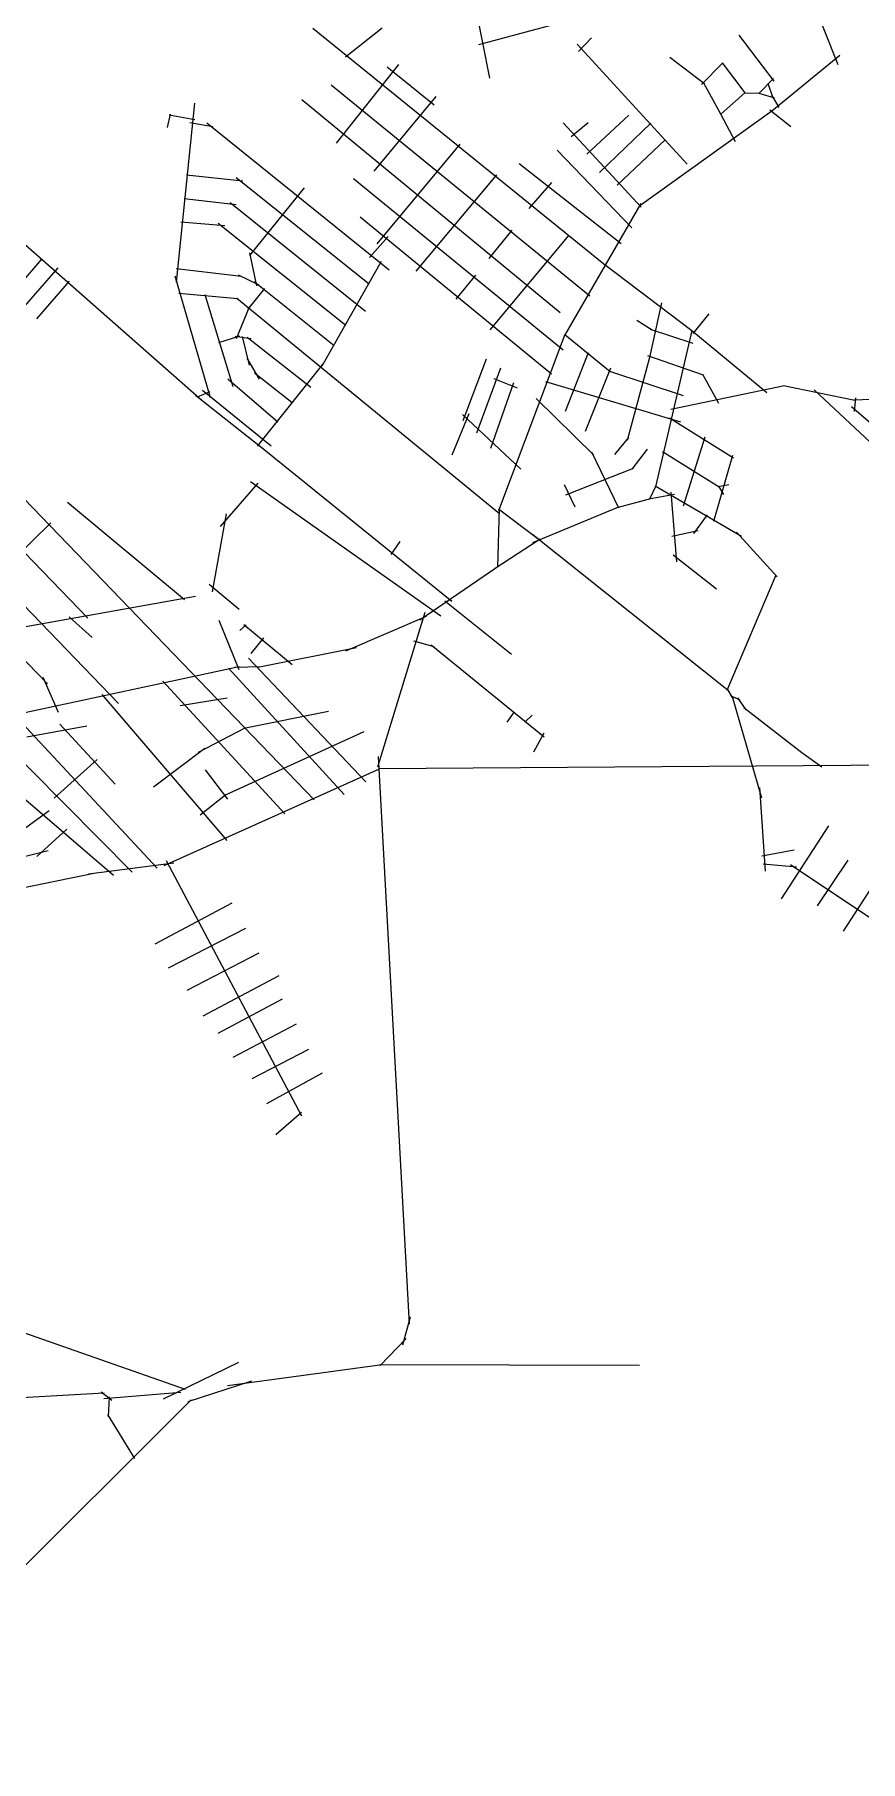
# Model space of a CAD drawing. Extents: x 365797 to 391072, y 6482364 to 6499027.
# Drawn here: x 375838 to 378228, y 6483162 to 6488164 of the extents above; entities that cross this region are included whole.
import ezdxf

# ---------------------------------------------------------------- set-up
doc = ezdxf.new("R2010")
doc.units = 0
doc.layers.get('0').update_dxf_attribs({"linetype": 'CONTINUOUS'})

msp = doc.modelspace()

# ---------------------------------------------------------------- linework, layer by layer
for p, q in [((378163.1, 6488075.6), (378026.4, 6488423.2)), ((377113.9, 6488241.8), (377154.2, 6488036.9)), ((377381.6, 6488203.5), (377122.9, 6488133.5)), ((377490, 6487494.5), (376643.4, 6488181.6)), ((376843.5, 6488182.2), (376737.3, 6488098.2)), ((377412.1, 6488114.7), (377449.5, 6488153.8)), ((377977.8, 6488029), (377877, 6488161.9)), ((377726.6, 6487788.1), (377407.8, 6488135.4)), ((377676.3, 6488097.9), (377777.1, 6488020.5)), ((376891.2, 6488077.4), (376710.9, 6487849.4)), ((376993.9, 6487959.6), (376858.6, 6488068.8)), ((377768.2, 6488019), (377829.3, 6488081.5)), ((377827.9, 6488081.5), (377893.5, 6487994.6)), ((376696.5, 6488018), (377444.4, 6487406.6)), ((377893.5, 6487994.7), (377823.5, 6487932.9)), ((377893.4, 6487994.7), (377934.6, 6487993.5)), ((377933.8, 6487993.7), (377979.1, 6487980.8)), ((377934, 6487993.3), (377975.9, 6488036)), ((377975.6, 6487979.5), (377960.7, 6488021.8)), ((376248.2, 6487446.9), (376301.9, 6487964.5)), ((377359, 6487357.7), (376611.2, 6487974.9)), ((376998.6, 6487984.5), (376819.3, 6487767.9)), ((378026.7, 6487896.7), (377965.5, 6487945.1)), ((377971.7, 6487987.2), (377991.6, 6487952.4)), ((374312, 6487895.6), (375874.8, 6486283.4)), ((376230.3, 6487933.3), (376221.2, 6487894.9)), ((376301.7, 6487916.4), (376227, 6487930.2)), ((376353.7, 6487896.2), (376286.9, 6487908.3)), ((376863.5, 6487481.5), (376336.4, 6487906.6)), ((377367.9, 6487908.1), (377593.5, 6487664.1)), ((377440.2, 6487908.1), (377390.4, 6487867)), ((377557.3, 6487930.5), (377436.5, 6487817.2)), ((377620.9, 6487906.8), (377472.6, 6487763.7)), ((377068.9, 6487845.9), (376828.1, 6487557.5)), ((377663.2, 6487858.3), (377523.7, 6487727.6)), ((377350.6, 6487828.6), (377566.5, 6487603.4)), ((376277.7, 6487757.2), (376440.9, 6487740)), ((376805.6, 6487441.1), (376420.9, 6487749)), ((376760.9, 6487746.3), (377367.7, 6487250.1)), ((377174.6, 6487757.6), (376941.5, 6487478.8)), ((377535.4, 6487557.5), (377239.9, 6487789.4)), ((376618.1, 6487719.3), (376459.8, 6487523.3)), ((377269.5, 6487659.7), (377334.9, 6487734.8)), ((376270.2, 6487689.2), (376421.3, 6487671.8)), ((376795.4, 6487361.8), (376403.4, 6487676.5)), ((377372, 6487292.3), (377593.2, 6487674.2)), ((376261.1, 6487621.7), (376388.5, 6487610.4)), ((376738.3, 6487320.9), (376369.3, 6487616.8)), ((377334.2, 6487180.1), (376780.3, 6487634.9)), ((377153.5, 6487515), (377219.7, 6487597.4)), ((376860.9, 6487578.4), (376807.2, 6487518)), ((377384, 6487582.9), (377155.7, 6487308.9)), ((375857.6, 6487512.9), (375564.6, 6487171.9)), ((376481.1, 6487436), (376461, 6487531.1)), ((376669.7, 6487204.3), (376841.6, 6487506.9)), ((377740, 6487305.2), (377488.8, 6487495.4)), ((375604.5, 6487142.4), (375905.5, 6487487.8)), ((375844.1, 6487340.3), (375939, 6487449.5)), ((376346.5, 6487111.8), (376244.3, 6487464.1)), ((376247.1, 6487485.9), (376436.8, 6487464.3)), ((376488, 6487437.7), (376428.2, 6487467)), ((376704.6, 6487262), (376473.2, 6487447)), ((377114.2, 6487467.1), (377056.6, 6487397.2)), ((376254.9, 6487414.8), (376425.8, 6487398.8)), ((376330.1, 6487410.5), (376411.8, 6487143.9)), ((376423, 6487400.1), (377183.5, 6486776.7)), ((376455.5, 6487368.1), (376503.7, 6487428)), ((376422.1, 6487283.1), (376459.5, 6487375)), ((377618.3, 6487228.7), (377653, 6487387.1)), ((377789.3, 6487355), (377742.8, 6487297.4)), ((376370.9, 6487271.4), (376432, 6487290.6)), ((377181.1, 6486785.2), (377373.8, 6487295.9)), ((377372.3, 6487295.1), (377503.7, 6487187.3)), ((377625, 6487307), (377580.5, 6487335.2)), ((377743.5, 6487269.1), (377620.3, 6487309.2)), ((377740.2, 6487306.1), (377634.9, 6486853.9)), ((377956.6, 6487126.3), (377739.8, 6487305.4)), ((376464.7, 6487282), (376418.4, 6487289)), ((376460.1, 6487205.7), (376439.3, 6487289.4)), ((376453.3, 6487287.1), (376636.8, 6487141.9)), ((377439.5, 6487241.5), (377373.4, 6487071.8)), ((376488.9, 6487165.1), (376452.9, 6487226)), ((376483, 6486971.9), (376674.4, 6487211.7)), ((377144.7, 6487223.7), (377077, 6487045.2)), ((377118, 6487009.9), (377187.2, 6487198.6)), ((377432.5, 6487014.6), (377505.7, 6487197.9)), ((377553.9, 6486988.7), (377618.5, 6487229.6)), ((377611.2, 6487234.5), (377773, 6487178)), ((375992.1, 6486473.6), (375334, 6487154.6)), ((376397.4, 6487166.8), (376541.4, 6487041.8)), ((376583.3, 6487097.1), (376474.5, 6487183.3)), ((377223.4, 6487155.3), (377157.3, 6486965)), ((377166.8, 6487167.1), (377234.5, 6487140.4)), ((377316.8, 6487158.5), (377707.2, 6487042.2)), ((377502.1, 6487188.3), (377714.5, 6487117.8)), ((377679.1, 6487078.8), (378008.4, 6487146.8)), ((377817.7, 6487095.4), (377771.7, 6487179)), ((378005, 6487146.8), (378211.8, 6487105.2)), ((376647, 6485947.4), (375540.9, 6487094.7)), ((376303.6, 6487119.6), (376497.5, 6486965.8)), ((376345, 6487129.1), (376308, 6487113.3)), ((376522.9, 6486971.1), (376323.9, 6487132.5)), ((377289, 6487109.9), (377456.3, 6486945.1)), ((378094.2, 6487134.9), (378330.1, 6486913.9)), ((378208.9, 6487105.5), (378497.1, 6487117.5)), ((378213.3, 6487111.1), (378209.5, 6487072.2)), ((377046.3, 6486946.2), (377095.9, 6487065.7)), ((377076.2, 6487063.3), (377245, 6486904.8)), ((377675.6, 6487053.2), (377860.8, 6486937.8)), ((378202.4, 6487086.4), (378272.6, 6487026)), ((377516.7, 6486947.8), (377557.9, 6486996.7)), ((377715.6, 6486798.5), (377778.2, 6486998.1)), ((376081, 6486226), (375346.2, 6486987.9)), ((376487.1, 6486974.1), (377045, 6486522.8)), ((377449.2, 6486954.6), (377527.3, 6486793)), ((377567.2, 6486904.9), (377611.8, 6486963)), ((377654.6, 6486956.4), (377818.6, 6486854)), ((377858.1, 6486944), (377802.3, 6486753.6)), ((377375.6, 6486830.9), (377570.9, 6486907.4)), ((376483.9, 6486864.3), (376374.8, 6486738.7)), ((377013.1, 6486479.5), (376462.4, 6486868.1)), ((377370.1, 6486860), (377401.6, 6486795.5)), ((377635.9, 6486857), (377617.9, 6486817.6)), ((377633.9, 6486856.9), (377883.9, 6486710.8)), ((377816.5, 6486854.4), (377847.4, 6486860.2)), ((377817, 6486855.6), (377831.4, 6486831.5)), ((376271.6, 6486526.6), (375932.5, 6486808.1)), ((377182.5, 6486791.3), (377177.5, 6486620.8)), ((377279.4, 6486692.8), (377528.9, 6486795.5)), ((377524, 6486793.7), (377621, 6486819.8)), ((377615.3, 6486818.6), (377689.7, 6486832)), ((377679, 6486838), (377696, 6486636)), ((375885.2, 6486749.4), (375643.4, 6486513.9)), ((376392.2, 6486775.1), (376351.4, 6486549.7)), ((377180.2, 6486790.1), (377306.6, 6486694.4)), ((377784.6, 6486772.6), (377745.1, 6486719)), ((376895.2, 6486695.5), (376868.6, 6486658.1)), ((377171.1, 6486617.7), (377300.8, 6486703.3)), ((377279.4, 6486715.3), (377845.9, 6486263.9)), ((377758, 6486726.5), (377682.4, 6486710.1)), ((377869, 6486722.4), (377987.1, 6486593)), ((377685.8, 6486656.4), (377811.6, 6486558.4)), ((376952.6, 6486468.6), (377172.9, 6486619)), ((377842.2, 6486264.5), (377983.6, 6486599.2)), ((376342.8, 6486571.9), (376429.5, 6486499.7)), ((375730.2, 6486434.3), (376303, 6486537.2)), ((376967.1, 6486490.2), (376830.1, 6486041.5)), ((377218, 6486368.1), (377024.6, 6486522.8)), ((375937.5, 6486477.3), (376004.8, 6486417.3)), ((376429.4, 6486323.8), (376372.2, 6486466.1)), ((376432.2, 6486437.3), (376449.6, 6486454.2)), ((376582.8, 6486338.1), (376443.8, 6486454.2)), ((376738.9, 6486378.6), (376971.9, 6486479.4)), ((376500.2, 6486416.6), (376464, 6486370.8)), ((376994.1, 6486390.6), (376935.6, 6486406.5)), ((377313, 6486128.6), (376985.5, 6486395.4)), ((376796.3, 6485999.1), (376457.2, 6486357.5)), ((376483.7, 6486331.8), (376769.7, 6486388.6)), ((375782.1, 6486194.4), (376430.2, 6486333.2)), ((375861.5, 6486302.8), (375906.2, 6486200.7)), ((376209.1, 6486290.7), (376561.8, 6485906.4)), ((376399.4, 6486328.7), (376733.9, 6485962.6)), ((376416, 6486331.8), (376493.4, 6486332.9)), ((376032.7, 6486252.1), (376394.6, 6485829)), ((376259.5, 6486220.8), (376394.9, 6486242.1)), ((377841, 6486269.6), (377859.9, 6486238.7)), ((377852.9, 6486248.2), (377878.2, 6486238.2)), ((377856.3, 6486246.2), (377941.2, 6485952.9)), ((377872.6, 6486242.6), (377896.5, 6486207.5)), ((376120.6, 6485737.5), (375671.6, 6486190.6)), ((376192.1, 6485749.2), (375748.6, 6486226.5)), ((376688, 6486202.6), (376443.1, 6486153.6)), ((377226, 6486202.1), (377204.1, 6486172.4)), ((377256.7, 6486172), (377278.1, 6486191.9)), ((375815, 6486129.5), (375989.3, 6486161.3)), ((375911.2, 6486165.9), (376070.5, 6485992.4)), ((376445.9, 6486154.6), (376311.5, 6486084.3)), ((376388.5, 6485960.4), (376791.4, 6486144.9)), ((377283.1, 6486086.3), (377313, 6486140.9)), ((375588.3, 6486139.1), (376066.4, 6485729)), ((376330.9, 6486096.1), (376181.7, 6485983.9)), ((376018.6, 6486064), (375894.7, 6485952.1)), ((376922.4, 6484428.2), (376833.3, 6486072.7)), ((379122.6, 6486053.1), (376833.6, 6486036.9)), ((376212.9, 6485757.1), (376835.9, 6486037.3)), ((376331, 6486034), (376396.4, 6485949)), ((376317, 6485903.4), (376391.4, 6485962.2)), ((377935.8, 6485982.5), (377952.1, 6485740.8)), ((375776.4, 6485840.8), (375879.8, 6485916.7)), ((375931.1, 6485862.4), (375844.2, 6485782.7)), ((378135.4, 6485871.9), (377998.2, 6485660.6)), ((375877, 6485799.7), (375665.5, 6485746.4)), ((377942.4, 6485784.8), (378036.4, 6485802.6)), ((375993.4, 6485732.6), (376240.4, 6485764.3)), ((376218.6, 6485771.8), (376610.5, 6485032.3)), ((377946, 6485761.5), (378043.1, 6485753.1)), ((378025.7, 6485759.6), (378477.2, 6485458.1)), ((378191.2, 6485772.1), (378102.6, 6485639.8)), ((375760.5, 6485683.8), (376013.7, 6485735.8)), ((378179.1, 6485567.2), (378280.6, 6485723.5)), ((376408.9, 6485648.1), (376185.6, 6485529.3)), ((376225.5, 6485460.2), (376449.3, 6485575.5)), ((376486.3, 6485502.8), (376278.8, 6485395)), ((376544.7, 6485437.3), (376324.9, 6485320.9)), ((376554.6, 6485370.1), (376367.7, 6485270.6)), ((376594.4, 6485297.1), (376411.9, 6485201)), ((376630.8, 6485224.4), (376466.3, 6485139.2)), ((376670.5, 6485155.1), (376509.2, 6485066.6)), ((376610.5, 6485041.7), (376536.2, 6484976.5)), ((376903.1, 6484368.2), (376925.3, 6484449.4)), ((376274.8, 6484239.3), (375787.3, 6484410.2)), ((376837.6, 6484308.4), (376913.1, 6484387.3)), ((376428.2, 6484317), (376209.9, 6484211.5)), ((376395.8, 6484251.1), (376843.8, 6484311.6)), ((377588.5, 6484308.8), (376836.1, 6484311.1)), ((376282.4, 6484204.7), (376466.5, 6484264.2)), ((375241.7, 6483161.9), (376291.2, 6484209.5)), ((375800.1, 6484215.9), (376038.7, 6484229.4)), ((376030.7, 6484232), (376060.8, 6484208)), ((376038.4, 6484212.7), (376261.4, 6484231.9)), ((376053.7, 6484218.4), (376050.4, 6484160.1)), ((376048.3, 6484166.7), (376127, 6484039.2))]:
    msp.add_line(p, q)
for points in [[(374790.9, 6488455.5), (375123.6, 6488159.6), (376321.7, 6487104.3)], [(377589.7, 6487668.2), (377971.5, 6487943.2), (378168.4, 6488103.7)], [(377865.9, 6487852.7), (377824, 6487933.3), (377774.8, 6488023.1)], [(378116.5, 6486041.3), (378058.6, 6486083.1), (377890.9, 6486213.7)]]:
    msp.add_lwpolyline(points)

doc.saveas('drawing.dxf')
